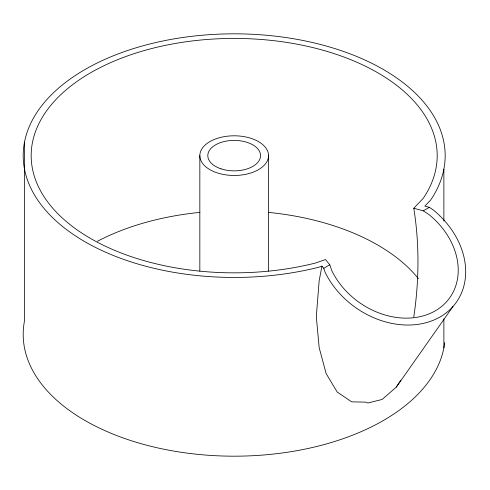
<?xml version="1.0" encoding="UTF-8"?>
<svg xmlns="http://www.w3.org/2000/svg" width="490" height="490" viewBox="0 0 490 490"><rect width="100%" height="100%" fill="white"/><g stroke="black" fill="none" stroke-linecap="round" stroke-linejoin="round"><path stroke-width="0.73" d="M413.774 317.012C419.158 281.027 419.556 244.21 413.781 208.244L423.238 198.346A203.007 117.208 0 0 0 256.711 39.151A203.007 117.208 0 0 0 33.473 173.221A203.007 117.208 0 0 0 315.554 263.014L325.501 259.547L329.795 264.802L331.816 270.688A71.142 56.105 35.1 0 0 435.243 310.856A71.142 56.105 35.1 0 0 428.995 214.577L423.274 210.835L413.781 208.244M321.954 266.119L323.737 268.3L325.097 272.262A79.123 62.401 35.1 0 0 440.13 316.932A79.123 62.401 35.1 0 0 433.178 209.861L429.326 207.337L424.848 206.119L430.667 200.024A210.988 121.814 0 0 0 257.599 34.576A210.988 121.814 0 0 0 25.584 173.913A210.988 121.814 0 0 0 318.751 267.234L321.954 266.119L319.162 280.709L316.301 316.607L319.162 347.594L326.126 373.564L337.212 392.067L351.661 401.837L365.901 402.155L367.935 403.001L382.127 399.448L396.324 387.094L452.962 306.519M396.324 387.094L400.808 380.203M323.737 268.3L329.795 264.802M423.274 210.835L429.326 207.337M443.873 169.148L443.873 221.088M443.873 318.855L443.873 347.882M268.538 155.636A34.355 19.833 0 0 1 217.009 172.811A34.355 19.833 0 0 1 217.009 138.456A34.355 19.833 0 0 1 268.538 155.636L268.538 271.074M199.834 155.636L199.834 271.074M24.5 142.118L24.5 320.852A210.988 121.814 0 0 0 215.324 455.694A210.988 121.814 0 0 0 444.687 342.62M97.394 241.307A203.007 117.208 0 0 1 199.902 212.384M268.263 212.366A203.007 117.208 0 0 1 418.442 278.706M220.996 168.823A26.374 15.227 0 0 0 260.558 155.636A26.374 15.227 0 0 0 220.996 142.449A26.374 15.227 0 0 0 220.996 168.823"/></g></svg>
